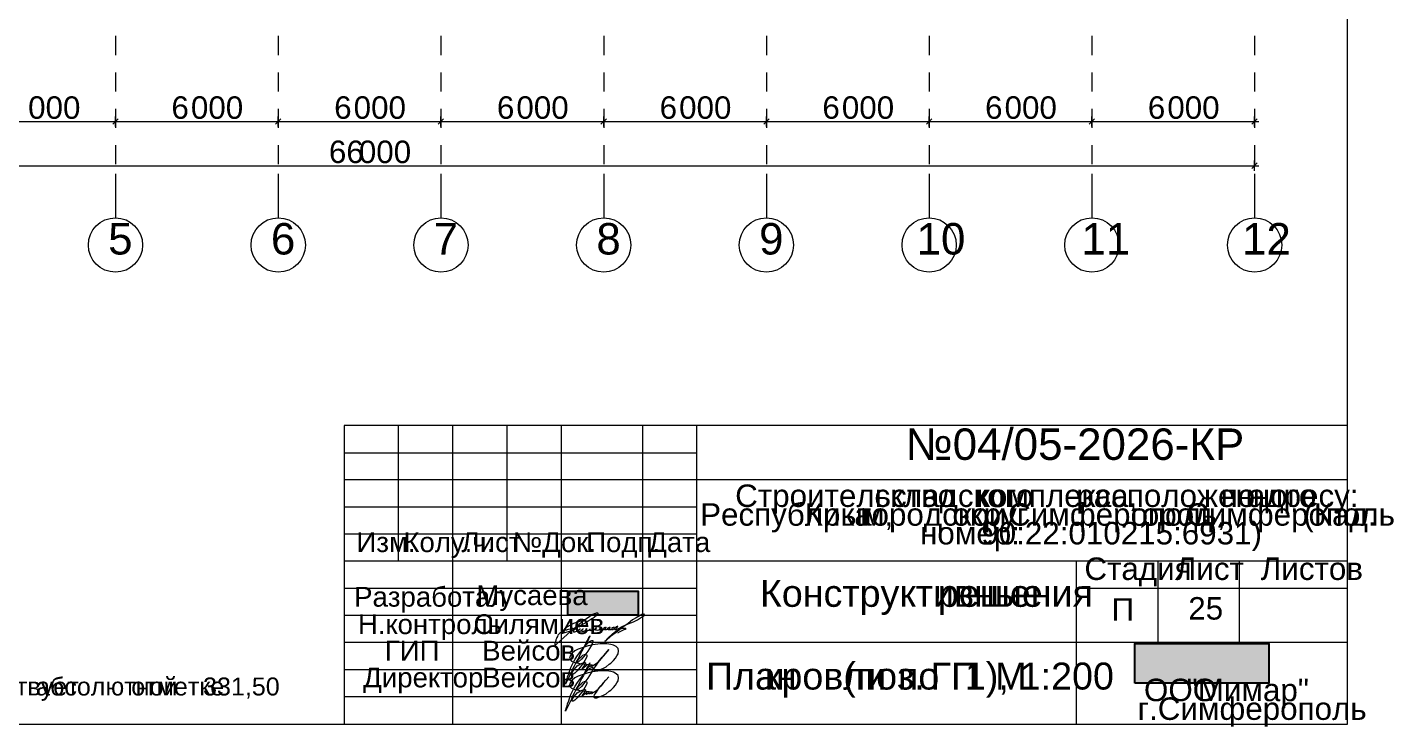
# Model space of a CAD drawing. Extents: x 8 to 21351, y 0 to 420.
# Drawn here: x 20579.3 to 20831.2, y 4.5 to 133.3 of the extents above; entities that cross this region are included whole.
import ezdxf

# ---------------------------------------------------------------- set-up
doc = ezdxf.new("R2010")
doc.units = 0
doc.styles.add('TEYPDFCAD_TEXT', font='arial.ttf')

msp = doc.modelspace()

# ---------------------------------------------------------------- hatches: boundary and pattern name
at = {"true_color": 0xffffff}
for points in [[(20678.99, 29.47), (20691.95, 29.47), (20691.95, 25.04), (20678.99, 25.04)], [(20783.5, 12.49), (20783.5, 19.83), (20808.22, 19.83), (20808.22, 12.49)]]:
    msp.add_hatch(color=0, dxfattribs=at).paths.add_polyline_path(points)

# ---------------------------------------------------------------- linework, layer by layer
at = {"color": 7, "lineweight": 20}
for p, q in [((20822.71, 4.98), (20822.71, 291.98)), ((20822.71, 59.98), (20637.71, 59.98)), ((20637.71, 59.98), (20637.71, 4.98)), ((20647.71, 59.98), (20647.71, 34.98)), ((20657.71, 59.98), (20657.71, 4.98)), ((20667.71, 59.98), (20667.71, 34.98)), ((20677.71, 59.98), (20677.71, 4.98)), ((20692.71, 59.98), (20692.71, 4.98)), ((20702.71, 59.98), (20702.71, 4.98)), ((20637.71, 54.98), (20702.71, 54.98)), ((20822.71, 49.98), (20637.71, 49.98)), ((20637.71, 44.98), (20702.71, 44.98)), ((20702.71, 39.98), (20637.71, 39.98)), ((20822.71, 34.98), (20637.71, 34.98)), ((20772.71, 4.98), (20772.71, 34.98)), ((20787.71, 34.98), (20787.71, 19.98)), ((20802.71, 34.98), (20802.71, 19.98)), ((20702.71, 29.98), (20637.71, 29.98)), ((20822.71, 29.98), (20772.71, 29.98)), ((20683.45, 25.14), (20683.58, 25.2)), ((20683.58, 25.2), (20683.77, 25.29)), ((20683.77, 25.29), (20683.88, 25.33)), ((20683.88, 25.33), (20683.99, 25.38)), ((20683.99, 25.38), (20684.11, 25.42)), ((20684.11, 25.42), (20684.26, 25.48)), ((20684.26, 25.48), (20684.34, 25.5)), ((20684.34, 25.5), (20684.45, 25.49)), ((20684.5, 25.24), (20684.39, 25.08)), ((20684.45, 25.49), (20684.52, 25.43)), ((20684.52, 25.43), (20684.5, 25.24)), ((20693, 25.22), (20692.62, 25.17)), ((20693.15, 25.17), (20693, 25.22)), ((20702.71, 24.98), (20637.71, 24.98)), ((20678.75, 22.81), (20678.32, 22.45)), ((20680.02, 23.49), (20678.75, 22.81)), ((20680.2, 23.58), (20680.02, 23.49)), ((20680.17, 22.63), (20680.4, 22.86)), ((20680.47, 23.69), (20680.2, 23.58)), ((20680.61, 22.7), (20680.33, 22.49)), ((20680.4, 22.86), (20681.12, 23.44)), ((20680.71, 23.76), (20680.47, 23.69)), ((20680.6, 22.68), (20680.47, 22.64)), ((20680.47, 22.63), (20680.56, 22.67)), ((20680.56, 22.67), (20680.66, 22.68)), ((20680.66, 22.68), (20680.6, 22.68)), ((20681.19, 23.09), (20680.61, 22.7)), ((20680.87, 23.81), (20680.71, 23.76)), ((20681.05, 23.87), (20680.87, 23.81)), ((20681.12, 23.89), (20681.05, 23.87)), ((20681.05, 22.92), (20681.23, 23)), ((20681.19, 23.9), (20681.12, 23.89)), ((20681.12, 23.44), (20681.54, 23.79)), ((20681.25, 23.92), (20681.19, 23.9)), ((20681.4, 23.18), (20681.19, 23.09)), ((20681.23, 23), (20681.31, 23.05)), ((20681.32, 23.92), (20681.25, 23.92)), ((20681.31, 23.05), (20681.35, 23.08)), ((20681.41, 23.92), (20681.32, 23.92)), ((20681.35, 23.08), (20681.42, 23.14)), ((20681.79, 23.36), (20681.4, 23.18)), ((20681.48, 23.92), (20681.41, 23.92)), ((20681.42, 23.14), (20681.45, 23.16)), ((20681.45, 23.16), (20681.56, 23.28)), ((20681.56, 23.9), (20681.48, 23.92)), ((20681.54, 23.79), (20681.91, 24.06)), ((20681.61, 23.86), (20681.56, 23.9)), ((20681.56, 23.28), (20681.61, 23.37)), ((20681.64, 23.82), (20681.61, 23.86)), ((20681.61, 23.37), (20681.64, 23.45)), ((20681.68, 23.74), (20681.64, 23.82)), ((20681.64, 23.45), (20681.69, 23.57)), ((20681.69, 23.65), (20681.68, 23.74)), ((20681.69, 23.57), (20681.69, 23.65)), ((20682.31, 23.69), (20681.79, 23.36)), ((20681.91, 24.06), (20682.4, 24.4)), ((20682.86, 24.02), (20682.31, 23.69)), ((20682.4, 24.4), (20683.01, 24.85)), ((20683.38, 24.36), (20682.86, 24.02)), ((20683.01, 24.85), (20683.22, 24.98)), ((20683.22, 24.98), (20683.45, 25.14)), ((20683.54, 24.44), (20683.38, 24.36)), ((20683.88, 24.66), (20683.54, 24.44)), ((20683.69, 22.81), (20683.64, 22.69)), ((20683.64, 22.69), (20683.64, 22.54)), ((20683.83, 22.89), (20683.69, 22.81)), ((20684, 22.93), (20683.83, 22.89)), ((20684.21, 24.92), (20683.88, 24.66)), ((20684.11, 22.93), (20684, 22.93)), ((20684.15, 22.91), (20684.11, 22.93)), ((20684.12, 22.6), (20684.17, 22.81)), ((20684.2, 22.69), (20684.12, 22.51)), ((20684.17, 22.89), (20684.15, 22.91)), ((20684.17, 22.81), (20684.17, 22.89)), ((20684.17, 22.64), (20684.2, 22.69)), ((20684.39, 25.08), (20684.21, 24.92)), ((20684.98, 22.71), (20684.92, 22.66)), ((20685.04, 22.72), (20684.98, 22.71)), ((20685.11, 22.74), (20685.04, 22.72)), ((20685.17, 22.73), (20685.11, 22.74)), ((20685.21, 22.73), (20685.17, 22.73)), ((20685.23, 22.73), (20685.21, 22.73)), ((20685.23, 22.68), (20685.23, 22.73)), ((20685.23, 22.62), (20685.23, 22.68)), ((20685.62, 22.68), (20685.57, 22.61)), ((20685.68, 22.73), (20685.62, 22.68)), ((20685.78, 22.78), (20685.68, 22.73)), ((20685.88, 22.8), (20685.78, 22.78)), ((20685.96, 22.81), (20685.88, 22.8)), ((20685.94, 22.65), (20686, 22.72)), ((20685.99, 22.81), (20685.96, 22.81)), ((20686.01, 22.78), (20685.99, 22.81)), ((20686, 22.72), (20686.01, 22.78)), ((20686.43, 22.69), (20686.35, 22.64)), ((20686.5, 22.74), (20686.43, 22.69)), ((20686.56, 22.76), (20686.5, 22.74)), ((20686.63, 22.76), (20686.56, 22.76)), ((20686.75, 22.75), (20686.63, 22.76)), ((20686.7, 22.61), (20686.77, 22.7)), ((20686.77, 22.7), (20686.75, 22.75)), ((20687.31, 22.78), (20687.05, 22.73)), ((20687.05, 22.73), (20687.05, 22.55)), ((20687.54, 22.78), (20687.31, 22.78)), ((20687.56, 22.65), (20687.54, 22.78)), ((20687.67, 22.73), (20687.57, 22.59)), ((20687.89, 22.92), (20687.67, 22.73)), ((20687.68, 22.65), (20688.01, 22.69)), ((20689.12, 22.86), (20687.85, 21.88)), ((20688.16, 23.02), (20687.89, 22.92)), ((20688.01, 22.69), (20688.16, 23.02)), ((20688.44, 22.64), (20688.98, 22.94)), ((20688.98, 22.94), (20689.65, 23.24)), ((20690.08, 23.53), (20689.12, 22.86)), ((20689.65, 23.24), (20690.58, 23.62)), ((20690.9, 24.18), (20690.08, 23.53)), ((20690.58, 23.62), (20691.05, 23.81)), ((20691.57, 24.54), (20690.9, 24.18)), ((20691.05, 23.81), (20691.79, 24.16)), ((20692.31, 25), (20691.57, 24.54)), ((20691.79, 24.16), (20692.54, 24.68)), ((20692.62, 25.17), (20692.31, 25)), ((20692.54, 24.68), (20693.06, 24.99)), ((20693.06, 24.99), (20693.15, 25.17)), ((20676.67, 20.2), (20676.63, 20.04)), ((20676.72, 20.39), (20676.67, 20.2)), ((20676.75, 20.49), (20676.72, 20.39)), ((20676.8, 20.63), (20676.75, 20.49)), ((20676.86, 20.76), (20676.8, 20.63)), ((20676.93, 20.95), (20676.86, 20.76)), ((20677.03, 21.13), (20676.93, 20.95)), ((20677.02, 19.83), (20679.44, 22.04)), ((20677.14, 21.35), (20677.03, 21.13)), ((20677.22, 21.46), (20677.14, 21.35)), ((20677.34, 21.58), (20677.22, 21.46)), ((20677.42, 21.69), (20677.34, 21.58)), ((20677.59, 21.8), (20677.42, 21.69)), ((20677.77, 21.9), (20677.59, 21.8)), ((20677.99, 22), (20677.77, 21.9)), ((20678.11, 22.07), (20677.99, 22)), ((20678.1, 22.22), (20678.05, 22.05)), ((20678.05, 22.05), (20678.06, 21.94)), ((20678.06, 21.94), (20678.15, 21.87)), ((20678.32, 22.45), (20678.1, 22.22)), ((20678.2, 22.14), (20678.11, 22.07)), ((20678.15, 21.87), (20678.48, 21.88)), ((20678.34, 22.19), (20678.2, 22.14)), ((20678.52, 22.25), (20678.34, 22.19)), ((20678.48, 21.88), (20679.46, 22.15)), ((20678.69, 22.29), (20678.52, 22.25)), ((20678.85, 22.35), (20678.69, 22.29)), ((20679.06, 22.43), (20678.85, 22.35)), ((20679.38, 22.48), (20679.06, 22.43)), ((20679.64, 22.53), (20679.38, 22.48)), ((20679.44, 22.04), (20679.79, 22.3)), ((20679.46, 22.15), (20679.8, 22.29)), ((20679.77, 22.56), (20679.64, 22.53)), ((20679.92, 22.58), (20679.77, 22.56)), ((20679.79, 22.3), (20679.96, 22.27)), ((20679.8, 22.29), (20680, 22.46)), ((20679.94, 22.57), (20679.92, 22.58)), ((20680.07, 22.47), (20679.94, 22.57)), ((20679.96, 22.27), (20680, 22.26)), ((20679.98, 22.11), (20679.97, 22.01)), ((20679.97, 22.01), (20680.02, 21.96)), ((20680.03, 22.26), (20679.98, 22.11)), ((20680, 22.46), (20680.17, 22.63)), ((20680, 22.26), (20680.06, 22.29)), ((20680.02, 21.96), (20680.1, 21.96)), ((20680.1, 22.34), (20680.03, 22.26)), ((20680.06, 22.29), (20680.15, 22.4)), ((20680.33, 22.49), (20680.07, 22.47)), ((20680.18, 22.44), (20680.1, 22.34)), ((20680.1, 21.96), (20680.25, 21.99)), ((20680.15, 22.4), (20680.32, 22.54)), ((20680.29, 22.52), (20680.18, 22.44)), ((20680.25, 21.99), (20680.45, 22.04)), ((20680.37, 22.57), (20680.29, 22.52)), ((20680.32, 22.54), (20680.47, 22.63)), ((20680.47, 22.64), (20680.37, 22.57)), ((20680.45, 22.04), (20680.56, 22.09)), ((20680.56, 22.09), (20680.64, 22.13)), ((20680.64, 22.13), (20680.73, 22.16)), ((20680.73, 22.16), (20680.9, 22.27)), ((20680.81, 22.16), (20680.79, 22.08)), ((20680.79, 22.08), (20680.8, 22.04)), ((20680.8, 22.04), (20680.86, 22.04)), ((20680.96, 22.31), (20680.81, 22.16)), ((20680.86, 22.04), (20680.93, 22.05)), ((20680.9, 22.27), (20680.99, 22.34)), ((20680.93, 22.05), (20681.07, 22.06)), ((20681.16, 22.45), (20680.96, 22.31)), ((20680.99, 22.34), (20681.07, 22.41)), ((20681.07, 22.41), (20681.13, 22.45)), ((20681.07, 22.06), (20681.2, 22.09)), ((20681.13, 22.45), (20681.23, 22.5)), ((20681.22, 22.47), (20681.16, 22.45)), ((20681.2, 22.09), (20681.25, 22.12)), ((20681.23, 22.5), (20681.22, 22.47)), ((20681.23, 22.5), (20681.25, 22.55)), ((20681.25, 22.53), (20681.24, 22.5)), ((20681.25, 22.55), (20681.25, 22.53)), ((20681.25, 22.12), (20681.36, 22.16)), ((20681.36, 22.16), (20681.42, 22.19)), ((20681.42, 22.19), (20681.47, 22.22)), ((20681.47, 22.22), (20681.56, 22.3)), ((20681.57, 22.3), (20681.5, 22.24)), ((20681.5, 22.24), (20681.51, 22.14)), ((20681.51, 22.14), (20681.53, 22.11)), ((20681.53, 22.11), (20681.57, 22.08)), ((20681.56, 22.3), (20681.59, 22.32)), ((20681.62, 22.36), (20681.57, 22.3)), ((20681.57, 22.08), (20681.66, 22.08)), ((20681.59, 22.32), (20681.62, 22.42)), ((20681.62, 22.42), (20681.71, 22.48)), ((20681.65, 22.41), (20681.62, 22.36)), ((20681.68, 22.45), (20681.65, 22.41)), ((20681.66, 22.08), (20681.74, 22.09)), ((20681.81, 22.5), (20681.68, 22.45)), ((20681.71, 22.48), (20681.81, 22.5)), ((20681.74, 22.09), (20681.79, 22.1)), ((20681.79, 22.1), (20681.94, 22.11)), ((20681.94, 22.11), (20682.07, 22.17)), ((20682.07, 22.17), (20682.1, 22.18)), ((20682.1, 22.18), (20682.19, 22.23)), ((20682.19, 22.23), (20682.22, 22.26)), ((20682.22, 22.26), (20682.24, 22.28)), ((20682.24, 22.28), (20682.27, 22.34)), ((20682.27, 22.34), (20682.32, 22.44)), ((20682.32, 22.44), (20682.35, 22.5)), ((20682.39, 22.59), (20682.34, 22.42)), ((20682.34, 22.42), (20682.34, 22.32)), ((20682.34, 22.32), (20682.34, 22.24)), ((20682.34, 22.24), (20682.38, 22.23)), ((20682.35, 22.5), (20682.39, 22.59)), ((20682.38, 22.23), (20682.43, 22.22)), ((20682.38, 19.86), (20682.62, 20.28)), ((20682.42, 20.2), (20682.4, 20.14)), ((20682.49, 20.31), (20682.42, 20.2)), ((20682.43, 22.22), (20682.49, 22.22)), ((20682.49, 22.22), (20682.53, 22.25)), ((20682.55, 20.4), (20682.49, 20.31)), ((20682.53, 22.25), (20682.73, 22.26)), ((20682.6, 20.52), (20682.55, 20.4)), ((20682.75, 20.79), (20682.6, 20.52)), ((20682.62, 20.28), (20682.74, 20.48)), ((20682.73, 22.26), (20682.79, 22.28)), ((20682.74, 20.48), (20682.84, 20.68)), ((20682.79, 20.89), (20682.75, 20.79)), ((20682.79, 22.28), (20682.88, 22.31)), ((20682.8, 20.92), (20682.79, 20.89)), ((20682.91, 21.06), (20682.8, 20.92)), ((20682.84, 20.68), (20682.89, 20.81)), ((20682.84, 20.07), (20682.97, 20.18)), ((20682.88, 22.31), (20682.9, 22.33)), ((20682.89, 20.81), (20683.04, 21.06)), ((20682.9, 22.33), (20682.96, 22.37)), ((20682.98, 21.14), (20682.91, 21.06)), ((20682.96, 22.37), (20683, 22.41)), ((20682.97, 20.18), (20683.1, 20.25)), ((20683.04, 21.19), (20682.98, 21.14)), ((20683.01, 22.42), (20682.99, 22.35)), ((20682.99, 22.35), (20682.99, 22.3)), ((20682.99, 22.3), (20683, 22.25)), ((20683, 22.41), (20683.03, 22.46)), ((20683, 22.25), (20683.05, 22.24)), ((20683.02, 22.45), (20683.01, 22.42)), ((20683.05, 22.47), (20683.02, 22.45)), ((20683.03, 22.46), (20683.09, 22.49)), ((20683.06, 21.21), (20683.04, 21.19)), ((20683.04, 21.06), (20683.06, 21.2)), ((20683.09, 22.49), (20683.05, 22.47)), ((20683.05, 22.24), (20683.1, 22.24)), ((20683.06, 21.2), (20683.06, 21.21)), ((20683.1, 22.24), (20683.25, 22.26)), ((20683.1, 20.25), (20683.23, 20.33)), ((20683.23, 20.33), (20683.39, 20.39)), ((20683.25, 22.26), (20683.39, 22.31)), ((20683.39, 22.31), (20683.53, 22.35)), ((20683.39, 20.39), (20683.48, 20.4)), ((20683.48, 20.4), (20683.51, 20.4)), ((20683.57, 20.25), (20683.49, 19.93)), ((20683.51, 20.4), (20683.52, 20.39)), ((20683.52, 20.39), (20683.54, 20.36)), ((20683.53, 22.35), (20683.71, 22.37)), ((20683.54, 20.36), (20683.57, 20.31)), ((20683.57, 20.31), (20683.57, 20.25)), ((20683.64, 22.54), (20683.64, 22.44)), ((20683.64, 22.44), (20683.67, 22.42)), ((20683.67, 22.42), (20683.73, 22.41)), ((20683.71, 22.37), (20683.85, 22.44)), ((20683.73, 22.41), (20683.78, 22.4)), ((20683.78, 22.4), (20683.85, 22.39)), ((20683.85, 22.44), (20683.92, 22.49)), ((20683.85, 22.39), (20684, 22.41)), ((20683.92, 22.49), (20684.08, 22.57)), ((20684, 22.41), (20684.05, 22.47)), ((20684.05, 22.47), (20684.11, 22.56)), ((20684.08, 22.57), (20684.12, 22.6)), ((20684.12, 22.51), (20684.09, 22.42)), ((20684.09, 22.42), (20684.09, 22.36)), ((20684.09, 22.36), (20684.17, 22.36)), ((20684.11, 22.56), (20684.17, 22.64)), ((20684.17, 22.36), (20684.39, 22.28)), ((20684.39, 22.28), (20684.61, 22.34)), ((20684.61, 22.34), (20684.72, 22.37)), ((20684.72, 22.37), (20684.99, 22.46)), ((20684.84, 22.53), (20684.81, 22.44)), ((20684.81, 22.44), (20684.81, 22.38)), ((20684.81, 22.38), (20684.84, 22.36)), ((20684.87, 22.59), (20684.84, 22.53)), ((20684.84, 22.36), (20684.89, 22.36)), ((20684.92, 22.66), (20684.87, 22.59)), ((20684.89, 22.36), (20684.99, 22.34)), ((20684.99, 22.46), (20685.05, 22.47)), ((20684.99, 22.34), (20685.14, 22.33)), ((20685.05, 22.47), (20685.13, 22.53)), ((20685.13, 22.53), (20685.17, 22.57)), ((20685.14, 22.33), (20685.21, 22.35)), ((20685.17, 22.57), (20685.23, 22.62)), ((20685.21, 22.35), (20685.43, 22.38)), ((20685.43, 22.38), (20685.54, 22.4)), ((20685.54, 22.4), (20685.61, 22.42)), ((20685.57, 22.61), (20685.56, 22.55)), ((20685.56, 22.55), (20685.56, 22.48)), ((20685.56, 22.48), (20685.6, 22.45)), ((20685.6, 22.45), (20685.69, 22.41)), ((20685.61, 22.42), (20685.74, 22.49)), ((20685.69, 22.41), (20685.76, 22.41)), ((20685.74, 22.49), (20685.84, 22.53)), ((20685.76, 22.41), (20685.94, 22.4)), ((20685.77, 20.18), (20686.39, 20.87)), ((20686.02, 20.4), (20685.77, 20.18)), ((20685.84, 22.53), (20685.94, 22.65)), ((20685.94, 22.4), (20686.06, 22.43)), ((20686.84, 21.09), (20686.02, 20.4)), ((20686.06, 22.43), (20686.27, 22.48)), ((20686.27, 22.48), (20686.45, 22.49)), ((20686.35, 22.64), (20686.29, 22.58)), ((20686.29, 22.58), (20686.29, 22.51)), ((20686.29, 22.51), (20686.3, 22.45)), ((20686.3, 22.45), (20686.4, 22.4)), ((20686.39, 20.87), (20687.11, 21.55)), ((20686.4, 22.4), (20686.48, 22.4)), ((20686.45, 22.49), (20686.58, 22.55)), ((20686.48, 22.4), (20686.56, 22.4)), ((20686.56, 22.4), (20686.73, 22.4)), ((20686.58, 22.55), (20686.7, 22.61)), ((20686.73, 22.4), (20686.86, 22.41)), ((20687.85, 21.88), (20686.84, 21.09)), ((20686.86, 22.41), (20686.9, 22.42)), ((20686.9, 22.42), (20687.01, 22.43)), ((20687.01, 22.43), (20687.03, 22.45)), ((20687.03, 22.45), (20687.11, 22.45)), ((20687.05, 22.55), (20687.16, 22.39)), ((20687.11, 22.45), (20687.21, 22.46)), ((20687.11, 21.55), (20687.82, 22.11)), ((20687.16, 22.39), (20687.27, 22.4)), ((20687.21, 22.46), (20687.39, 22.55)), ((20687.27, 22.4), (20687.48, 22.59)), ((20687.39, 22.55), (20687.56, 22.65)), ((20687.48, 22.59), (20687.68, 22.65)), ((20687.57, 22.59), (20687.54, 22.46)), ((20687.54, 22.46), (20687.6, 22.43)), ((20687.6, 22.43), (20687.73, 22.42)), ((20687.73, 22.42), (20687.86, 22.43)), ((20687.82, 22.11), (20688.46, 22.45)), ((20687.86, 22.43), (20688.44, 22.64)), ((20688.54, 21.98), (20688.12, 21.7)), ((20688.46, 22.45), (20689.06, 22.66)), ((20688.93, 22.14), (20688.54, 21.98)), ((20689.28, 22.34), (20688.93, 22.14)), ((20689.06, 22.66), (20689.46, 22.66)), ((20689.53, 22.39), (20689.28, 22.34)), ((20689.46, 22.66), (20689.62, 22.65)), ((20689.63, 22.59), (20689.53, 22.39)), ((20689.62, 22.65), (20689.63, 22.59)), ((20702.71, 19.98), (20637.71, 19.98)), ((20676.59, 19.81), (20676.56, 19.61)), ((20676.56, 19.61), (20676.56, 19.46)), ((20676.56, 19.46), (20676.62, 19.48)), ((20676.63, 20.04), (20676.59, 19.81)), ((20676.62, 19.48), (20676.75, 19.56)), ((20676.75, 19.56), (20677.02, 19.83)), ((20679.48, 17.7), (20679.36, 17.49)), ((20679.75, 18.06), (20679.48, 17.7)), ((20680.25, 18.46), (20679.75, 18.06)), ((20680.88, 18.8), (20680.25, 18.46)), ((20680.75, 17.61), (20681.33, 18.41)), ((20682.71, 19.4), (20680.88, 18.8)), ((20681.24, 17.83), (20681.09, 17.58)), ((20681.38, 18.04), (20681.24, 17.83)), ((20681.33, 18.41), (20682.13, 19.39)), ((20681.54, 18.41), (20681.38, 18.04)), ((20681.4, 17.38), (20681.75, 17.66)), ((20681.82, 18.94), (20681.54, 18.41)), ((20681.75, 17.66), (20682.01, 17.79)), ((20682, 19.3), (20681.82, 18.94)), ((20682.28, 17.92), (20681.93, 17.44)), ((20682.1, 19.5), (20682, 19.3)), ((20682.01, 17.79), (20682.19, 17.82)), ((20682.07, 19.38), (20682.31, 19.72)), ((20682.21, 19.78), (20682.1, 19.5)), ((20682.13, 19.39), (20682.51, 19.76)), ((20682.19, 17.82), (20682.28, 17.82)), ((20682.4, 20.14), (20682.21, 19.78)), ((20682.63, 18.4), (20682.28, 17.92)), ((20682.28, 17.82), (20682.39, 17.78)), ((20682.31, 19.72), (20682.38, 19.86)), ((20682.39, 17.78), (20682.46, 17.68)), ((20682.46, 17.68), (20682.45, 17.42)), ((20682.51, 19.76), (20682.68, 19.94)), ((20682.94, 18.89), (20682.63, 18.4)), ((20682.68, 19.94), (20682.77, 20.03)), ((20683.55, 19.6), (20682.71, 19.4)), ((20682.77, 20.03), (20682.84, 20.07)), ((20683.31, 19.5), (20682.94, 18.89)), ((20683.49, 19.93), (20683.31, 19.5)), ((20684.93, 19.79), (20683.55, 19.6)), ((20686.14, 19.79), (20684.93, 19.79)), ((20686.52, 18.69), (20685.5, 17.5)), ((20685.53, 17.54), (20685.95, 18.03)), ((20685.95, 18.03), (20686.52, 18.69)), ((20686.88, 19.65), (20686.14, 19.79)), ((20687.36, 19.5), (20686.88, 19.65)), ((20687.86, 19.24), (20687.36, 19.5)), ((20688.21, 18.88), (20687.86, 19.24)), ((20688.02, 17.54), (20688.21, 17.95)), ((20688.3, 18.47), (20688.21, 18.88)), ((20688.21, 17.95), (20688.3, 18.47)), ((20822.71, 19.98), (20702.71, 19.98)), ((20679.25, 14.68), (20679.54, 15.39)), ((20679.36, 17.49), (20679.29, 17.13)), ((20679.29, 17.13), (20679.35, 16.91)), ((20679.35, 16.91), (20679.65, 16.59)), ((20679.54, 15.39), (20680, 16.36)), ((20679.65, 16.59), (20680.24, 16.33)), ((20680.13, 15.67), (20679.84, 15.08)), ((20680, 16.36), (20680.32, 16.94)), ((20680.06, 14.95), (20680.49, 15.48)), ((20680.49, 16.41), (20680.13, 15.67)), ((20680.24, 16.33), (20681.23, 16.15)), ((20680.32, 16.94), (20680.75, 17.61)), ((20680.64, 16.68), (20680.49, 16.41)), ((20680.49, 15.48), (20680.71, 15.69)), ((20680.6, 16.26), (20680.61, 16.33)), ((20680.7, 16.3), (20680.6, 16.26)), ((20680.61, 16.33), (20680.64, 16.44)), ((20680.84, 17.02), (20680.64, 16.68)), ((20680.64, 16.44), (20680.82, 16.71)), ((20680.91, 16.42), (20680.7, 16.3)), ((20681.23, 15.45), (20680.7, 14.79)), ((20680.71, 15.69), (20680.99, 15.88)), ((20680.82, 16.71), (20681.06, 17.04)), ((20681.09, 17.58), (20680.84, 17.02)), ((20681.47, 16.91), (20680.91, 16.42)), ((20680.99, 15.88), (20681.31, 16.08)), ((20681.06, 17.04), (20681.4, 17.38)), ((20681.77, 16.17), (20681.23, 15.45)), ((20681.23, 16.15), (20684, 15.85)), ((20681.31, 16.08), (20681.61, 16.2)), ((20681.93, 17.44), (20681.47, 16.91)), ((20681.66, 15.35), (20681.52, 15.12)), ((20681.52, 15.12), (20681.62, 15.18)), ((20681.61, 16.2), (20681.8, 16.27)), ((20681.62, 15.18), (20681.99, 15.46)), ((20682.02, 15.83), (20681.66, 15.35)), ((20682.12, 16.7), (20681.77, 16.17)), ((20681.8, 16.27), (20681.98, 16.32)), ((20681.98, 16.32), (20682.08, 16.31)), ((20681.99, 15.46), (20682.3, 15.68)), ((20682.2, 16.12), (20682.02, 15.83)), ((20682.08, 16.31), (20682.23, 16.27)), ((20682.33, 17.15), (20682.12, 16.7)), ((20682.23, 16.27), (20682.2, 16.12)), ((20682.4, 15.16), (20682.21, 14.8)), ((20682.3, 15.68), (20682.49, 15.81)), ((20682.45, 17.42), (20682.33, 17.15)), ((20682.38, 14.88), (20682.62, 15.3)), ((20682.42, 15.22), (20682.4, 15.16)), ((20682.49, 15.33), (20682.42, 15.22)), ((20682.55, 15.41), (20682.49, 15.33)), ((20682.6, 15.53), (20682.55, 15.41)), ((20682.75, 15.81), (20682.6, 15.53)), ((20682.62, 15.3), (20682.74, 15.5)), ((20682.74, 15.5), (20682.84, 15.7)), ((20682.79, 15.9), (20682.75, 15.81)), ((20682.8, 15.94), (20682.79, 15.9)), ((20682.91, 16.08), (20682.8, 15.94)), ((20682.82, 15.64), (20682.81, 15.58)), ((20682.81, 15.58), (20682.82, 15.54)), ((20682.84, 15.74), (20682.82, 15.68)), ((20682.82, 15.68), (20682.82, 15.64)), ((20682.82, 15.54), (20682.83, 15.54)), ((20682.83, 15.54), (20683.05, 15.62)), ((20682.84, 15.7), (20682.89, 15.83)), ((20682.84, 15.09), (20682.97, 15.2)), ((20682.89, 15.83), (20683.04, 16.08)), ((20682.98, 16.16), (20682.91, 16.08)), ((20682.97, 15.2), (20683.1, 15.27)), ((20683.04, 16.2), (20682.98, 16.16)), ((20683.06, 16.23), (20683.04, 16.2)), ((20683.04, 16.08), (20683.06, 16.21)), ((20683.05, 15.62), (20683.13, 15.65)), ((20683.06, 16.21), (20683.06, 16.23)), ((20683.1, 15.27), (20683.23, 15.34)), ((20683.13, 15.65), (20683.17, 15.68)), ((20683.17, 15.68), (20683.22, 15.71)), ((20683.22, 15.71), (20683.31, 15.76)), ((20683.23, 15.34), (20683.39, 15.41)), ((20683.31, 15.76), (20683.34, 15.8)), ((20683.34, 15.8), (20683.31, 15.75)), ((20683.31, 15.75), (20683.31, 15.65)), ((20683.31, 15.65), (20683.31, 15.6)), ((20683.31, 15.6), (20683.32, 15.59)), ((20683.32, 15.59), (20683.4, 15.61)), ((20683.39, 15.41), (20683.48, 15.42)), ((20683.4, 15.61), (20683.45, 15.64)), ((20683.45, 15.64), (20683.52, 15.68)), ((20683.48, 15.42), (20683.51, 15.42)), ((20683.57, 15.27), (20683.49, 14.94)), ((20683.51, 15.42), (20683.52, 15.41)), ((20683.52, 15.68), (20683.56, 15.71)), ((20683.52, 15.41), (20683.54, 15.38)), ((20683.54, 15.38), (20683.57, 15.32)), ((20683.56, 15.71), (20683.64, 15.76)), ((20683.57, 15.32), (20683.57, 15.27)), ((20683.64, 15.76), (20684.07, 16.06)), ((20683.75, 15.12), (20683.74, 15.01)), ((20683.84, 15.34), (20683.75, 15.12)), ((20684.17, 15.86), (20683.84, 15.34)), ((20684, 15.85), (20684.03, 15.81)), ((20684.07, 16.06), (20684.56, 16.38)), ((20684.52, 16.31), (20684.17, 15.86)), ((20684.31, 14.8), (20685.42, 15.21)), ((20685.05, 16.98), (20684.52, 16.31)), ((20684.56, 16.38), (20685.07, 16.98)), ((20685.5, 17.5), (20685.05, 16.98)), ((20685.07, 16.98), (20685.29, 17.29)), ((20685.29, 17.29), (20685.53, 17.54)), ((20685.42, 15.21), (20686.03, 15.55)), ((20686.03, 15.55), (20686.59, 16)), ((20686.59, 16), (20686.88, 16.2)), ((20686.88, 16.2), (20687.35, 16.67)), ((20687.35, 16.67), (20687.75, 17.11)), ((20687.75, 17.11), (20688.02, 17.54)), ((20702.71, 14.98), (20637.71, 14.98)), ((20678.81, 12.93), (20678.53, 12.35)), ((20678.56, 12.49), (20678.64, 12.76)), ((20678.64, 12.76), (20678.71, 13.06)), ((20678.71, 13.06), (20678.83, 13.32)), ((20679.15, 13.6), (20678.81, 12.93)), ((20678.83, 13.32), (20678.92, 13.71)), ((20678.92, 13.71), (20679.15, 14.23)), ((20679.15, 14.23), (20679.25, 14.68)), ((20679.62, 14.57), (20679.15, 13.6)), ((20679.48, 12.72), (20679.36, 12.5)), ((20679.75, 13.07), (20679.48, 12.72)), ((20679.84, 15.08), (20679.62, 14.57)), ((20679.73, 14.31), (20679.8, 14.59)), ((20679.74, 14.17), (20679.73, 14.31)), ((20679.81, 14.15), (20679.74, 14.17)), ((20680.25, 13.47), (20679.75, 13.07)), ((20679.8, 14.59), (20680.06, 14.95)), ((20679.95, 14.19), (20679.81, 14.15)), ((20680.23, 14.38), (20679.95, 14.19)), ((20680.7, 14.79), (20680.23, 14.38)), ((20680.88, 13.82), (20680.25, 13.47)), ((20680.32, 11.96), (20680.75, 12.63)), ((20680.75, 12.63), (20681.33, 13.43)), ((20681.09, 12.6), (20680.84, 12.03)), ((20682.71, 14.41), (20680.88, 13.82)), ((20681.24, 12.84), (20681.09, 12.6)), ((20681.38, 13.06), (20681.24, 12.84)), ((20681.33, 13.43), (20682.13, 14.4)), ((20681.54, 13.43), (20681.38, 13.06)), ((20681.4, 12.4), (20681.75, 12.67)), ((20681.82, 13.95), (20681.54, 13.43)), ((20681.75, 12.67), (20682.01, 12.81)), ((20682, 14.31), (20681.82, 13.95)), ((20682.28, 12.94), (20681.93, 12.46)), ((20682.1, 14.52), (20682, 14.31)), ((20682.01, 12.81), (20682.19, 12.83)), ((20682.07, 14.4), (20682.31, 14.74)), ((20682.21, 14.8), (20682.1, 14.52)), ((20682.13, 14.4), (20682.51, 14.78)), ((20682.19, 12.83), (20682.28, 12.84)), ((20682.63, 13.42), (20682.28, 12.94)), ((20682.28, 12.84), (20682.39, 12.8)), ((20682.31, 14.74), (20682.38, 14.88)), ((20682.39, 12.8), (20682.46, 12.7)), ((20682.46, 12.7), (20682.45, 12.44)), ((20682.51, 14.78), (20682.68, 14.95)), ((20682.94, 13.91), (20682.63, 13.42)), ((20682.68, 14.95), (20682.77, 15.04)), ((20683.55, 14.62), (20682.71, 14.41)), ((20682.77, 15.04), (20682.84, 15.09)), ((20683.31, 14.52), (20682.94, 13.91)), ((20683.49, 14.94), (20683.31, 14.52)), ((20684.93, 14.81), (20683.55, 14.62)), ((20683.74, 15.01), (20683.77, 14.92)), ((20683.77, 14.92), (20683.84, 14.84)), ((20683.84, 14.84), (20683.96, 14.79)), ((20683.96, 14.79), (20684.31, 14.8)), ((20686.14, 14.81), (20684.93, 14.81)), ((20686.52, 13.71), (20685.5, 12.51)), ((20685.53, 12.55), (20685.95, 13.04)), ((20685.95, 13.04), (20686.52, 13.71)), ((20686.88, 14.67), (20686.14, 14.81)), ((20687.36, 14.52), (20686.88, 14.67)), ((20687.86, 14.25), (20687.36, 14.52)), ((20688.21, 13.9), (20687.86, 14.25)), ((20688.02, 12.56), (20688.21, 12.97)), ((20688.3, 13.49), (20688.21, 13.9)), ((20688.21, 12.97), (20688.3, 13.49)), ((20678.53, 12.35), (20678.56, 12.49)), ((20679.25, 9.7), (20679.54, 10.41)), ((20679.36, 12.5), (20679.29, 12.14)), ((20679.29, 12.14), (20679.35, 11.92)), ((20679.35, 11.92), (20679.65, 11.61)), ((20679.54, 10.41), (20680, 11.38)), ((20679.84, 10.09), (20679.62, 9.59)), ((20679.65, 11.61), (20680.24, 11.35)), ((20680.13, 10.69), (20679.84, 10.09)), ((20680, 11.38), (20680.32, 11.96)), ((20680.06, 9.97), (20680.49, 10.5)), ((20680.49, 11.42), (20680.13, 10.69)), ((20680.24, 11.35), (20681.23, 11.17)), ((20680.64, 11.69), (20680.49, 11.42)), ((20680.49, 10.5), (20680.71, 10.71)), ((20680.6, 11.28), (20680.61, 11.34)), ((20680.7, 11.31), (20680.6, 11.28)), ((20680.61, 11.34), (20680.64, 11.46)), ((20680.84, 12.03), (20680.64, 11.69)), ((20680.64, 11.46), (20680.82, 11.73)), ((20680.91, 11.44), (20680.7, 11.31)), ((20681.23, 10.46), (20680.7, 9.81)), ((20680.71, 10.71), (20680.99, 10.89)), ((20680.82, 11.73), (20681.06, 12.06)), ((20681.47, 11.93), (20680.91, 11.44)), ((20680.99, 10.89), (20681.31, 11.1)), ((20681.06, 12.06), (20681.4, 12.4)), ((20681.77, 11.18), (20681.23, 10.46)), ((20681.23, 11.17), (20684, 10.87)), ((20681.31, 11.1), (20681.61, 11.21)), ((20681.93, 12.46), (20681.47, 11.93)), ((20681.66, 10.36), (20681.52, 10.14)), ((20681.52, 10.14), (20681.62, 10.2)), ((20681.61, 11.21), (20681.8, 11.28)), ((20681.62, 10.2), (20681.99, 10.48)), ((20682.02, 10.85), (20681.66, 10.36)), ((20682.12, 11.71), (20681.77, 11.18)), ((20681.8, 11.28), (20681.98, 11.34)), ((20681.98, 11.34), (20682.08, 11.33)), ((20681.99, 10.48), (20682.3, 10.7)), ((20682.2, 11.14), (20682.02, 10.85)), ((20682.08, 11.33), (20682.23, 11.28)), ((20682.33, 12.17), (20682.12, 11.71)), ((20682.23, 11.28), (20682.2, 11.14)), ((20682.3, 10.7), (20682.49, 10.83)), ((20682.45, 12.44), (20682.33, 12.17)), ((20682.38, 10.63), (20682.34, 10.52)), ((20682.34, 10.52), (20682.36, 10.5)), ((20682.36, 10.5), (20682.41, 10.5)), ((20682.45, 10.79), (20682.38, 10.63)), ((20682.41, 10.5), (20682.52, 10.53)), ((20682.49, 10.83), (20682.45, 10.79)), ((20682.52, 10.53), (20682.65, 10.64)), ((20682.65, 10.64), (20682.72, 10.71)), ((20682.72, 10.71), (20682.79, 10.76)), ((20682.79, 10.76), (20682.87, 10.83)), ((20682.82, 10.65), (20682.81, 10.6)), ((20682.81, 10.6), (20682.82, 10.56)), ((20682.84, 10.75), (20682.82, 10.69)), ((20682.82, 10.69), (20682.82, 10.65)), ((20682.82, 10.56), (20682.83, 10.56)), ((20682.83, 10.56), (20683.05, 10.64)), ((20682.89, 10.86), (20682.85, 10.78)), ((20682.87, 10.83), (20682.91, 10.88)), ((20682.91, 10.88), (20682.89, 10.86)), ((20683.05, 10.64), (20683.13, 10.67)), ((20683.13, 10.67), (20683.17, 10.7)), ((20683.17, 10.7), (20683.22, 10.73)), ((20683.22, 10.73), (20683.31, 10.78)), ((20683.31, 10.78), (20683.34, 10.82)), ((20683.34, 10.82), (20683.31, 10.77)), ((20683.31, 10.77), (20683.31, 10.67)), ((20683.31, 10.67), (20683.31, 10.62)), ((20683.31, 10.62), (20683.32, 10.61)), ((20683.32, 10.61), (20683.4, 10.62)), ((20683.4, 10.62), (20683.45, 10.66)), ((20683.45, 10.66), (20683.52, 10.7)), ((20683.52, 10.7), (20683.56, 10.72)), ((20683.56, 10.72), (20683.64, 10.78)), ((20683.64, 10.78), (20684.07, 11.07)), ((20683.75, 10.14), (20683.74, 10.03)), ((20683.84, 10.36), (20683.75, 10.14)), ((20684.17, 10.88), (20683.84, 10.36)), ((20684, 10.87), (20684.03, 10.83)), ((20684.07, 11.07), (20684.56, 11.4)), ((20684.52, 11.32), (20684.17, 10.88)), ((20684.31, 9.81), (20685.42, 10.23)), ((20685.05, 11.99), (20684.52, 11.32)), ((20684.56, 11.4), (20685.07, 12)), ((20685.5, 12.51), (20685.05, 11.99)), ((20685.07, 12), (20685.29, 12.3)), ((20685.29, 12.3), (20685.53, 12.55)), ((20685.42, 10.23), (20686.03, 10.57)), ((20686.03, 10.57), (20686.59, 11.02)), ((20686.59, 11.02), (20686.88, 11.22)), ((20686.88, 11.22), (20687.35, 11.69)), ((20687.35, 11.69), (20687.75, 12.13)), ((20687.75, 12.13), (20688.02, 12.56)), ((20702.71, 9.98), (20637.71, 9.98)), ((20678.81, 7.95), (20678.53, 7.37)), ((20678.56, 7.51), (20678.64, 7.78)), ((20678.64, 7.78), (20678.71, 8.08)), ((20678.71, 8.08), (20678.83, 8.34)), ((20679.15, 8.61), (20678.81, 7.95)), ((20678.83, 8.34), (20678.92, 8.72)), ((20678.92, 8.72), (20679.15, 9.24)), ((20679.15, 9.24), (20679.25, 9.7)), ((20679.62, 9.59), (20679.15, 8.61)), ((20679.73, 9.33), (20679.8, 9.6)), ((20679.74, 9.19), (20679.73, 9.33)), ((20679.81, 9.17), (20679.74, 9.19)), ((20679.8, 9.6), (20680.06, 9.97)), ((20679.95, 9.21), (20679.81, 9.17)), ((20680.23, 9.4), (20679.95, 9.21)), ((20680.7, 9.81), (20680.23, 9.4)), ((20683.74, 10.03), (20683.77, 9.94)), ((20683.77, 9.94), (20683.84, 9.86)), ((20683.84, 9.86), (20683.96, 9.8)), ((20683.96, 9.8), (20684.31, 9.81)), ((20678.53, 7.37), (20678.56, 7.51)), ((20427.71, 4.98), (20822.71, 4.98))]:
    msp.add_line(p, q, dxfattribs=at)
at = {"color": 7, "lineweight": 15}
for p, q in [((20595.57, 131.75), (20595.57, 128.23)), ((20625.57, 131.75), (20625.57, 128.23)), ((20655.57, 131.75), (20655.57, 128.23)), ((20685.57, 131.75), (20685.57, 128.23)), ((20715.57, 131.75), (20715.57, 128.22)), ((20745.57, 131.75), (20745.57, 128.23)), ((20775.57, 131.75), (20775.57, 128.23)), ((20805.57, 131.75), (20805.57, 128.23)), ((20595.57, 125.05), (20595.57, 121.52)), ((20625.57, 125.05), (20625.57, 121.52)), ((20655.57, 125.05), (20655.57, 121.52)), ((20685.57, 125.05), (20685.57, 121.52)), ((20715.57, 125.05), (20715.57, 121.52)), ((20745.57, 125.05), (20745.57, 121.52)), ((20775.57, 125.05), (20775.57, 121.52)), ((20805.57, 125.05), (20805.57, 121.52)), ((20565.57, 116), (20595.57, 116)), ((20596.07, 116.5), (20595.07, 115.5)), ((20595.57, 118.35), (20595.57, 114.82)), ((20595.57, 115.06), (20595.57, 116.94)), ((20595.57, 116), (20625.57, 116)), ((20626.07, 116.5), (20625.07, 115.5)), ((20625.57, 118.35), (20625.57, 114.82)), ((20625.57, 115.06), (20625.57, 116.94)), ((20625.57, 116), (20655.57, 116)), ((20656.07, 116.5), (20655.07, 115.5)), ((20655.57, 118.35), (20655.57, 114.82)), ((20655.57, 115.06), (20655.57, 116.94)), ((20655.57, 116), (20685.57, 116)), ((20686.07, 116.5), (20685.07, 115.5)), ((20685.57, 118.35), (20685.57, 114.82)), ((20685.57, 115.06), (20685.57, 116.94)), ((20685.57, 116), (20715.57, 116)), ((20716.07, 116.5), (20715.07, 115.5)), ((20715.57, 118.35), (20715.57, 114.82)), ((20715.57, 115.06), (20715.57, 116.94)), ((20715.57, 116), (20745.57, 116)), ((20746.07, 116.5), (20745.07, 115.5)), ((20745.57, 118.35), (20745.57, 114.82)), ((20745.57, 115.06), (20745.57, 116.94)), ((20745.57, 116), (20775.57, 116)), ((20776.07, 116.5), (20775.07, 115.5)), ((20775.57, 118.35), (20775.57, 114.82)), ((20775.57, 115.06), (20775.57, 116.94)), ((20775.57, 116), (20805.57, 116)), ((20805.07, 115.5), (20806.07, 116.5)), ((20805.57, 118.35), (20805.57, 114.82)), ((20805.57, 115.06), (20805.57, 116.94)), ((20805.57, 116), (20806.32, 116)), ((20595.57, 111.65), (20595.57, 108.12)), ((20625.57, 111.65), (20625.57, 108.12)), ((20655.57, 111.65), (20655.57, 108.12)), ((20685.57, 111.65), (20685.57, 108.12)), ((20715.57, 111.64), (20715.57, 108.12)), ((20745.57, 111.65), (20745.57, 108.12)), ((20775.57, 111.65), (20775.57, 108.12)), ((20805.57, 111.65), (20805.57, 108.12)), ((20805.07, 107.35), (20806.07, 108.35)), ((20805.57, 106.91), (20805.57, 108.79)), ((20475.57, 107.85), (20805.57, 107.85)), ((20595.57, 106.35), (20595.57, 103.24)), ((20625.57, 106.35), (20625.57, 103.24)), ((20655.57, 106.35), (20655.57, 103.24)), ((20685.57, 106.35), (20685.57, 103.24)), ((20715.57, 106.35), (20715.57, 103.24)), ((20745.57, 106.35), (20745.57, 103.24)), ((20775.57, 106.35), (20775.57, 103.24)), ((20805.57, 107.85), (20806.32, 107.85)), ((20805.57, 106.35), (20805.57, 103.24)), ((20595.57, 103.24), (20595.57, 98.24)), ((20625.57, 103.24), (20625.57, 98.24)), ((20655.57, 103.24), (20655.57, 98.24)), ((20685.57, 103.24), (20685.57, 98.24)), ((20715.57, 103.24), (20715.57, 98.24)), ((20745.57, 103.24), (20745.57, 98.24)), ((20775.57, 103.24), (20775.57, 98.24)), ((20805.57, 103.24), (20805.57, 98.24))]:
    msp.add_line(p, q, dxfattribs=at)
at = {"color": 0, "true_color": 0xffffff}
for points in [[(20678.99, 29.47), (20691.95, 29.47), (20691.95, 25.04), (20678.99, 25.04)], [(20783.5, 12.49), (20783.5, 19.83), (20808.22, 19.83), (20808.22, 12.49)]]:
    msp.add_lwpolyline(points, close=True, dxfattribs=at)
at = {"color": 7, "lineweight": 15}
for centre in [(20595.57, 93.24), (20625.57, 93.24), (20655.57, 93.24), (20685.57, 93.24), (20715.57, 93.24), (20745.57, 93.24), (20775.57, 93.24), (20805.57, 93.24)]:
    msp.add_circle(centre, 5, dxfattribs=at)

# ---------------------------------------------------------------- texts
at = {"color": 7, "style": 'TEYPDFCAD_TEXT'}
for s, height, p in [('000', 4.138, (20579.46, 116.5)), ('6', 4.14, (20605.88, 116.5)), ('000', 4.138, (20609.47, 116.5)), ('6', 4.14, (20635.88, 116.5)), ('000', 4.138, (20639.47, 116.5)), ('6', 4.14, (20665.88, 116.5)), ('000', 4.138, (20669.47, 116.5)), ('6', 4.14, (20695.88, 116.5)), ('000', 4.138, (20699.47, 116.5)), ('6', 4.14, (20725.88, 116.5)), ('000', 4.138, (20729.47, 116.5)), ('6', 4.14, (20755.88, 116.5)), ('000', 4.138, (20759.47, 116.5)), ('6', 4.14, (20785.88, 116.5)), ('000', 4.138, (20789.47, 116.5)), ('66', 4.138, (20634.91, 108.35)), ('000', 4.138, (20640.43, 108.34))]:
    msp.add_text(s, height=height, rotation=-0.0974, dxfattribs=at).set_placement(p)
for s, height, p in [('5', 5.79, (20594.22, 91.49)), ('6', 5.79, (20624.22, 91.49)), ('7', 5.79, (20654.22, 91.49)), ('8', 5.79, (20684.22, 91.49)), ('9', 5.79, (20714.22, 91.49)), ('10', 5.793, (20743.25, 91.49)), ('11', 5.793, (20773.64, 91.49)), ('12', 5.793, (20803.25, 91.49)), ('№04/05-2026-КР', 5.7926, (20741.23, 53.65)), ('Строительство', 4.1381, (20709.81, 44.98)), ('складского', 4.138, (20735.48, 44.98)), ('комплекса,', 4.138, (20754.24, 44.98)), ('расположенного', 4.1381, (20772.7, 44.98)), ('по', 4.138, (20799.33, 44.98)), ('адресу:', 4.138, (20804.33, 44.98)), ('Республика', 4.138, (20703.35, 41.53)), ('Крым,', 4.138, (20722.62, 41.53)), ('городской', 4.138, (20732.84, 41.53)), ('Симферополь,', 4.1381, (20760.13, 41.53)), ('Симферополь', 4.1381, (20792.94, 41.53)), ('(Кад.', 4.138, (20814.56, 41.53)), ('округ', 4.138, (20749.86, 41.53)), ('город', 4.138, (20782.68, 41.53)), ('Изм.', 3.641, (20640, 36.67)), ('Колу.ч.', 3.641, (20648.64, 36.67)), ('Лист', 3.641, (20659.36, 36.67)), ('№Док.', 3.641, (20668.79, 36.67)), ('Подп.', 3.641, (20682.35, 36.67)), ('Дата', 3.641, (20693.79, 36.67)), ('номер:', 4.138, (20743.89, 38.08)), ('90:22:010215:6931)', 4.1381, (20755.18, 38.08)), ('Стадия', 4.138, (20774.19, 31.53)), ('Лист', 4.138, (20791.03, 31.53)), ('Листов', 4.138, (20806.7, 31.53)), ('Разработал', 3.641, (20639.56, 26.61)), ('Мусаева', 3.641, (20662.1, 26.9)), ('Конструктивные', 4.9671, (20714.37, 26.58)), ('решения', 4.967, (20747.16, 26.58)), ('П', 4.14, (20779.19, 24.03)), ('25', 4.138, (20793.34, 24.23)), ('Н.контроль', 3.641, (20640.26, 21.56)), ('Силямиев', 3.641, (20661.56, 21.56)), ('ГИП', 3.641, (20645.23, 16.68)), ('Вейсов', 3.641, (20663.18, 16.68)), ('Директор', 3.641, (20641.23, 11.74)), ('Вейсов', 3.641, (20663.18, 11.74)), ('План', 4.967, (20704.43, 11.34)), ('кровли', 4.967, (20715.3, 11.34)), ('(поз.', 4.967, (20729.73, 11.34)), ('по', 4.967, (20739.82, 11.34)), ('ГП', 4.967, (20745.83, 11.34)), ('1),', 4.967, (20752.17, 11.34)), ('М', 4.97, (20757.75, 11.34)), ('1:200', 4.967, (20762.27, 11.34)), ('соответствует', 3.3091, (20558.19, 10.25)), ('абсолютной', 3.309, (20580.92, 10.25)), ('отметке', 3.309, (20598.47, 10.25)), ('331,50', 3.309, (20611.71, 10.25)), ('ООО', 4.138, (20785.17, 9.2)), ('"Мимар"', 4.138, (20793.04, 9.2)), ('г.Симферополь', 4.1381, (20784, 5.75))]:
    msp.add_text(s, height=height, dxfattribs=at).set_placement(p)

doc.saveas('drawing.dxf')
